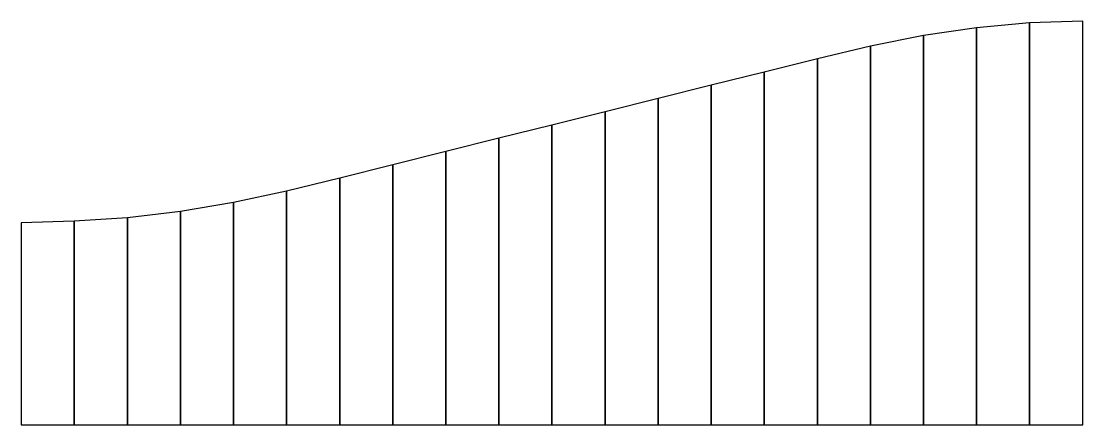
# Model space of a CAD drawing. Header units: metres. Extents: x 196.6 to 207.1, y 191.4 to 195.4.
import ezdxf

# ---------------------------------------------------------------- set-up
doc = ezdxf.new("R2010")
doc.units = ezdxf.units.M

msp = doc.modelspace()

# ---------------------------------------------------------------- linework, layer by layer
at = {"color": 2}
for points in [[(206.609, 195.38), (206.609, 191.4), (207.135, 191.4), (207.135, 195.396)], [(205.559, 195.255), (205.559, 191.4), (206.084, 191.4), (206.084, 195.332)], [(206.084, 195.332), (206.084, 191.4), (206.609, 191.4), (206.609, 195.38)], [(205.034, 195.15), (205.034, 191.4), (205.559, 191.4), (205.559, 195.255)], [(204.508, 195.025), (204.508, 191.4), (205.034, 191.4), (205.034, 195.15)], [(203.983, 194.893), (203.983, 191.4), (204.508, 191.4), (204.508, 195.025)], [(203.458, 194.762), (203.458, 191.4), (203.983, 191.4), (203.983, 194.893)], [(202.933, 194.631), (202.933, 191.4), (203.458, 191.4), (203.458, 194.762)], [(202.407, 194.5), (202.407, 191.4), (202.933, 191.4), (202.933, 194.631)], [(201.882, 194.368), (201.882, 191.4), (202.407, 191.4), (202.407, 194.5)], [(201.357, 194.237), (201.357, 191.4), (201.882, 191.4), (201.882, 194.368)], [(200.832, 194.106), (200.832, 191.4), (201.357, 191.4), (201.357, 194.237)], [(200.306, 193.974), (200.306, 191.4), (200.832, 191.4), (200.832, 194.106)], [(199.781, 193.843), (199.781, 191.4), (200.306, 191.4), (200.306, 193.974)], [(199.256, 193.712), (199.256, 191.4), (199.781, 191.4), (199.781, 193.843)], [(198.731, 193.6), (198.731, 191.4), (199.256, 191.4), (199.256, 193.712)], [(197.68, 193.45), (197.68, 191.4), (198.205, 191.4), (198.205, 193.511)], [(198.205, 193.511), (198.205, 191.4), (198.731, 191.4), (198.731, 193.6)], [(196.63, 193.4), (196.63, 191.4), (197.155, 191.4), (197.155, 193.416)], [(197.155, 193.416), (197.155, 191.4), (197.68, 191.4), (197.68, 193.45)]]:
    msp.add_3dface(points, dxfattribs=at)

doc.saveas('drawing.dxf')
